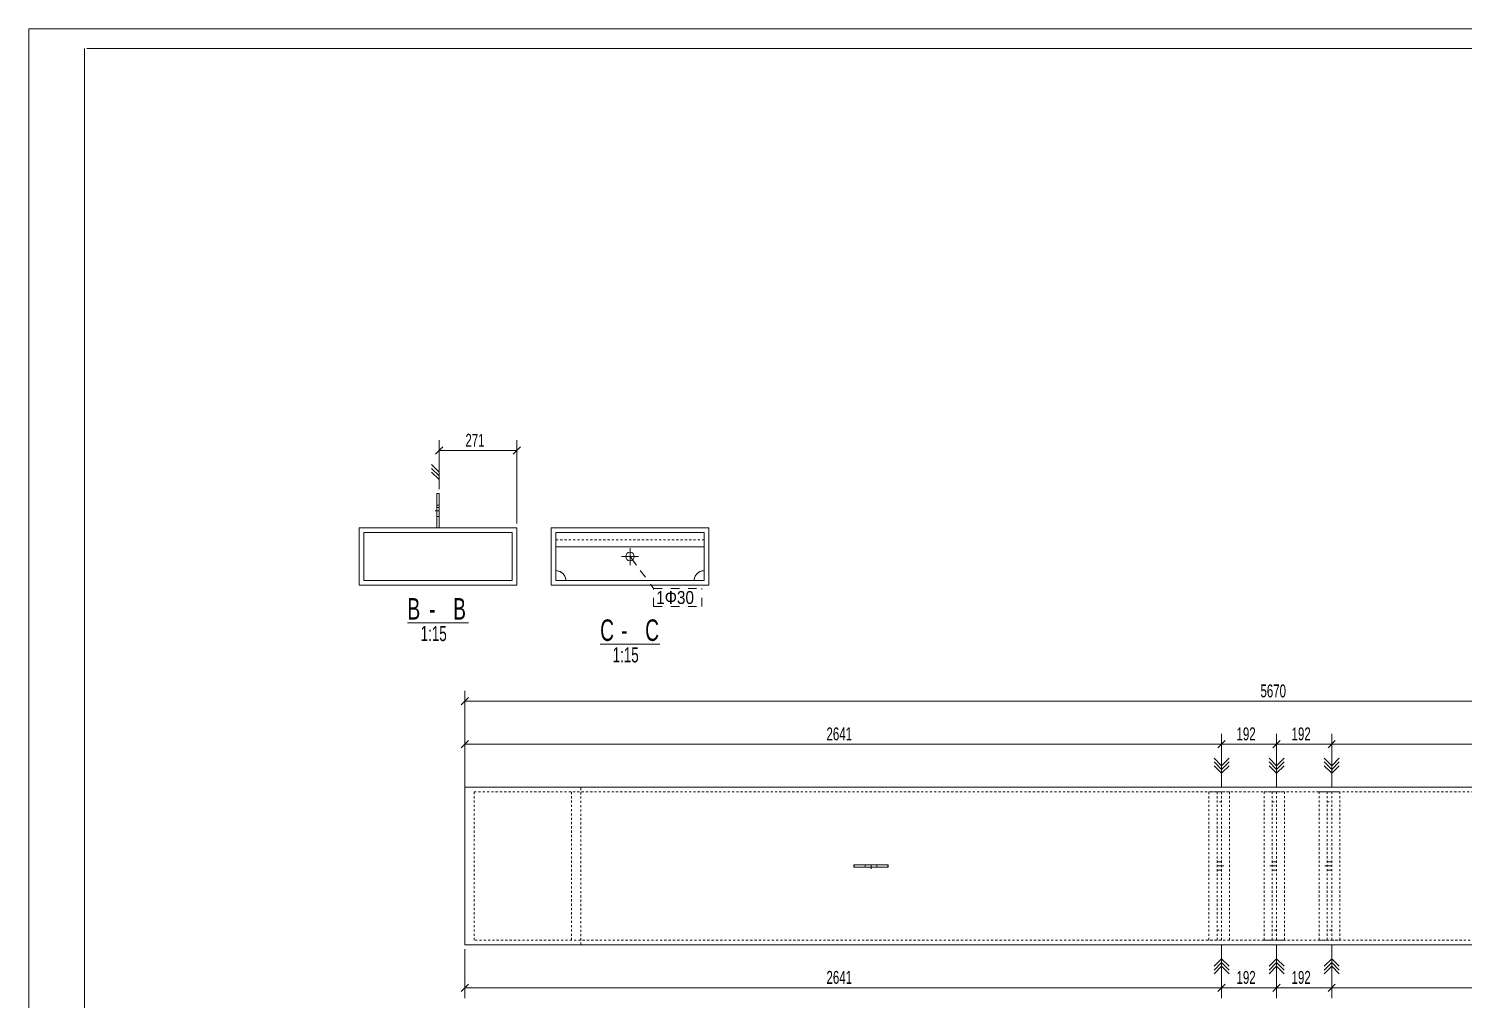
# Model space of a CAD drawing. Header units: millimetres. Extents: x 2 to 599, y 5 to 425.
# Drawn here: x 5 to 338.8, y 199.1 to 425 of the extents above; entities that cross this region are included whole.
import ezdxf

# ---------------------------------------------------------------- set-up
doc = ezdxf.new("R2010")
doc.units = ezdxf.units.MM
for name, pattern in [('XKITLINE00', [0]), ('XKITLINE02', [4, 2, -2]), ('XKITLINE04', [3, 0.5, -0.5, 0.5, -0.5, 0.5, -0.5])]:
    doc.linetypes.add(name, pattern=pattern)
for name, color, linetype, lineweight in [('Bolt', 7, 'Continuous', 0), ('BoltMark', 3, 'Continuous', 0), ('DrawingSheet', 5, 'Continuous', 0), ('OtherObjectType', 1, 'Continuous', 0), ('Part', 2, 'Continuous', 0), ('Z-DIMENSIONS', 1, 'Continuous', 0)]:
    doc.layers.add(name, color=color, linetype=linetype, lineweight=lineweight)
doc.styles.add('$TD_AUDIT_GENERATED_(24B)', font='ARIAL.TTF')
doc.styles.add('romsim', font='ARIAL.TTF')

# ---------------------------------------------------------------- blocks, each defined once
blk = doc.blocks.new('*A19')
at = {"layer": 'Bolt', "color": 2, "linetype": 'XKITLINE00', "lineweight": 0}
for p, q in [((199.63, 229.88), (199.63, 230.41)), ((200.96, 229.45), (200.96, 230.41)), ((202.3, 229.88), (202.3, 230.41))]:
    blk.add_line(p, q, dxfattribs=at)
blk = doc.blocks.new('*A20')
at = {"layer": 'Bolt', "color": 2, "linetype": 'XKITLINE02', "lineweight": 0}
for p, q in [((294.25, 231.14), (295.32, 231.14)), ((293.75, 230.14), (295.32, 230.14)), ((294.25, 229.14), (295.32, 229.14))]:
    blk.add_line(p, q, dxfattribs=at)
blk = doc.blocks.new('*A21')
at = {"layer": 'Bolt', "color": 2, "linetype": 'XKITLINE02', "lineweight": 0}
for p, q in [((307.06, 231.14), (308.13, 231.14)), ((306.56, 230.14), (308.13, 230.14)), ((307.06, 229.14), (308.13, 229.14))]:
    blk.add_line(p, q, dxfattribs=at)
blk = doc.blocks.new('*A22')
at = {"layer": 'Bolt', "color": 2, "linetype": 'XKITLINE02', "lineweight": 0}
for p, q in [((282.51, 231.14), (281.45, 231.14)), ((283.01, 230.14), (281.45, 230.14)), ((282.51, 229.14), (281.45, 229.14))]:
    blk.add_line(p, q, dxfattribs=at)
blk = doc.blocks.new('*A23')
at = {"layer": 'Part', "color": 4, "linetype": 'XKITLINE00', "lineweight": 0}
for p, q in [((106.47, 211.81), (106.47, 248.48)), ((484.44, 248.48), (106.47, 248.48)), ((484.44, 211.81), (106.47, 211.81))]:
    blk.add_line(p, q, dxfattribs=at)
at = {"layer": 'Part', "color": 7, "linetype": 'XKITLINE04', "lineweight": 0}
for p, q in [((108.63, 212.88), (108.63, 247.41)), ((108.63, 247.41), (461.37, 247.41)), ((131.28, 212.88), (131.28, 247.41)), ((133.44, 211.81), (133.44, 248.48)), ((461.37, 212.88), (108.63, 212.88))]:
    blk.add_line(p, q, dxfattribs=at)
blk = doc.blocks.new('*A25')
at = {"layer": 'Part', "color": 4, "linetype": 'XKITLINE00', "lineweight": 0}
for p, q in [((196.96, 230.41), (196.96, 229.88)), ((196.96, 230.41), (204.89, 230.41)), ((197.04, 229.88), (197.04, 230.41)), ((204.89, 229.88), (204.89, 230.41)), ((204.89, 230.41), (204.96, 230.41)), ((204.96, 230.41), (204.96, 229.88)), ((204.96, 229.88), (196.96, 229.88))]:
    blk.add_line(p, q, dxfattribs=at)
blk = doc.blocks.new('*A26')
at = {"layer": 'Part', "color": 7, "linetype": 'XKITLINE04', "lineweight": 0}
for p, q in [((292.39, 247.41), (292.39, 212.88)), ((292.39, 247.41), (294.25, 247.41)), ((294.25, 247.41), (294.25, 212.88)), ((292.39, 212.88), (294.25, 212.88))]:
    blk.add_line(p, q, dxfattribs=at)
blk = doc.blocks.new('*A27')
at = {"layer": 'Part', "color": 7, "linetype": 'XKITLINE04', "lineweight": 0}
for p, q in [((295.32, 247.41), (295.32, 212.88)), ((295.32, 247.41), (297.19, 247.41)), ((297.19, 247.41), (297.19, 212.88)), ((295.32, 212.88), (297.19, 212.88))]:
    blk.add_line(p, q, dxfattribs=at)
blk = doc.blocks.new('*A28')
at = {"layer": 'Part', "color": 7, "linetype": 'XKITLINE04', "lineweight": 0}
for p, q in [((294.25, 247.41), (294.25, 212.88)), ((294.25, 247.41), (295.32, 247.41)), ((295.32, 247.41), (295.32, 212.88)), ((294.25, 245.08), (295.32, 245.08)), ((295.32, 215.21), (294.25, 215.21)), ((294.25, 212.88), (295.32, 212.88))]:
    blk.add_line(p, q, dxfattribs=at)
blk = doc.blocks.new('*A29')
at = {"layer": 'Part', "color": 7, "linetype": 'XKITLINE04', "lineweight": 0}
for p, q in [((305.19, 247.41), (305.19, 212.88)), ((305.19, 247.41), (307.06, 247.41)), ((307.06, 247.41), (307.06, 212.88)), ((305.19, 212.88), (307.06, 212.88))]:
    blk.add_line(p, q, dxfattribs=at)
blk = doc.blocks.new('*A30')
at = {"layer": 'Part', "color": 7, "linetype": 'XKITLINE04', "lineweight": 0}
for p, q in [((308.13, 247.41), (308.13, 212.88)), ((308.13, 247.41), (309.99, 247.41)), ((309.99, 247.41), (309.99, 212.88)), ((308.13, 212.88), (309.99, 212.88))]:
    blk.add_line(p, q, dxfattribs=at)
blk = doc.blocks.new('*A31')
at = {"layer": 'Part', "color": 7, "linetype": 'XKITLINE04', "lineweight": 0}
for p, q in [((307.06, 247.41), (307.06, 212.88)), ((307.06, 247.41), (308.13, 247.41)), ((308.13, 247.41), (308.13, 212.88)), ((307.06, 245.08), (308.13, 245.08)), ((308.13, 215.21), (307.06, 215.21)), ((307.06, 212.88), (308.13, 212.88))]:
    blk.add_line(p, q, dxfattribs=at)
blk = doc.blocks.new('*A32')
at = {"layer": 'Part', "color": 7, "linetype": 'XKITLINE04', "lineweight": 0}
for p, q in [((284.38, 247.41), (282.51, 247.41)), ((282.51, 212.88), (282.51, 247.41)), ((284.38, 212.88), (284.38, 247.41)), ((284.38, 212.88), (282.51, 212.88))]:
    blk.add_line(p, q, dxfattribs=at)
blk = doc.blocks.new('*A33')
at = {"layer": 'Part', "color": 7, "linetype": 'XKITLINE04', "lineweight": 0}
for p, q in [((281.45, 247.41), (279.58, 247.41)), ((279.58, 212.88), (279.58, 247.41)), ((281.45, 212.88), (281.45, 247.41)), ((281.45, 212.88), (279.58, 212.88))]:
    blk.add_line(p, q, dxfattribs=at)
blk = doc.blocks.new('*A34')
at = {"layer": 'Part', "color": 7, "linetype": 'XKITLINE04', "lineweight": 0}
for p, q in [((282.51, 247.41), (281.45, 247.41)), ((281.45, 212.88), (281.45, 247.41)), ((282.51, 212.88), (282.51, 247.41)), ((282.51, 245.08), (281.45, 245.08)), ((281.45, 215.21), (282.51, 215.21)), ((282.51, 212.88), (281.45, 212.88))]:
    blk.add_line(p, q, dxfattribs=at)
blk = doc.blocks.new('*A35')
at = {"layer": 'Bolt', "color": 2, "linetype": 'XKITLINE00', "lineweight": 0}
for p, q in [((99.96, 314.14), (100.49, 314.14)), ((99.53, 312.81), (100.49, 312.81)), ((99.96, 311.48), (100.49, 311.48))]:
    blk.add_line(p, q, dxfattribs=at)
blk = doc.blocks.new('*A36')
at = {"layer": 'Part', "color": 4, "linetype": 'XKITLINE00', "lineweight": 0}
for p, q in [((81.89, 295.48), (81.89, 308.81)), ((81.89, 308.81), (118.56, 308.81)), ((117.49, 307.74), (82.96, 307.74)), ((82.96, 307.74), (82.96, 296.54)), ((117.49, 296.54), (117.49, 307.74)), ((118.56, 308.81), (118.56, 295.48)), ((118.56, 295.48), (81.89, 295.48)), ((82.96, 296.54), (117.49, 296.54))]:
    blk.add_line(p, q, dxfattribs=at)
blk = doc.blocks.new('*A37')
at = {"layer": 'Part', "color": 4, "linetype": 'XKITLINE00', "lineweight": 0}
for p, q in [((99.96, 316.81), (99.96, 308.81)), ((99.96, 316.81), (100.49, 316.81)), ((100.49, 308.81), (100.49, 316.81)), ((99.96, 313.59), (100.49, 313.59)), ((100.49, 312.81), (99.96, 312.81))]:
    blk.add_line(p, q, dxfattribs=at)
at = {"layer": 'Part', "color": 7, "linetype": 'XKITLINE04', "lineweight": 0}
blk.add_line((99.96, 308.81), (100.49, 308.81), dxfattribs=at)
blk = doc.blocks.new('*A38')
at = {"layer": 'Bolt', "color": 2, "linetype": 'XKITLINE00', "lineweight": 0}
for p, q in [((144.89, 304.14), (144.89, 300.14)), ((146.89, 302.14), (142.89, 302.14))]:
    blk.add_line(p, q, dxfattribs=at)
blk.add_circle((144.89, 302.14), 1, dxfattribs=at)
blk = doc.blocks.new('*A39')
at = {"layer": 'Bolt', "color": 2, "linetype": 'XKITLINE00', "lineweight": 0}
for p, q in [((144.89, 304.14), (144.89, 302.81)), ((142.89, 302.14), (144.22, 302.14)), ((144.89, 300.14), (144.89, 301.47)), ((146.89, 302.14), (145.56, 302.14))]:
    blk.add_line(p, q, dxfattribs=at)
blk = doc.blocks.new('*A40')
at = {"layer": 'Part', "color": 4, "linetype": 'XKITLINE00', "lineweight": 0}
for p, q in [((126.56, 295.48), (126.56, 308.81)), ((126.56, 308.81), (163.22, 308.81)), ((163.22, 308.81), (163.22, 295.48)), ((127.62, 296.54), (127.62, 298.87)), ((162.16, 296.54), (162.16, 298.87)), ((163.22, 295.48), (126.56, 295.48)), ((127.62, 296.54), (129.96, 296.54)), ((162.16, 296.54), (159.82, 296.54))]:
    blk.add_line(p, q, dxfattribs=at)
at = {"layer": 'Part', "color": 7, "linetype": 'XKITLINE04', "lineweight": 0}
for p, q in [((162.16, 307.74), (127.62, 307.74)), ((127.62, 298.87), (127.62, 307.74)), ((162.16, 298.87), (162.16, 307.74)), ((159.82, 296.54), (129.96, 296.54))]:
    blk.add_line(p, q, dxfattribs=at)
blk = doc.blocks.new('*A41')
at = {"layer": 'Part', "color": 7, "linetype": 'XKITLINE04', "lineweight": 0}
for p, q in [((127.62, 307.74), (162.16, 307.74)), ((127.62, 304.41), (127.62, 307.74)), ((162.16, 307.74), (162.16, 304.41)), ((162.16, 304.41), (127.62, 304.41))]:
    blk.add_line(p, q, dxfattribs=at)
blk = doc.blocks.new('*A42')
at = {"layer": 'Part', "color": 4, "linetype": 'XKITLINE00', "lineweight": 0}
for p, q in [((127.62, 304.41), (127.62, 307.74)), ((127.62, 307.74), (162.16, 307.74)), ((162.16, 307.74), (162.16, 304.41)), ((162.16, 304.41), (127.62, 304.41))]:
    blk.add_line(p, q, dxfattribs=at)
blk = doc.blocks.new('*A43')
at = {"layer": 'Part', "color": 7, "linetype": 'XKITLINE04', "lineweight": 0}
for p, q in [((162.16, 306.08), (127.62, 306.08)), ((127.62, 306.08), (127.62, 304.41)), ((162.16, 306.08), (162.16, 304.41)), ((127.87, 298.86), (127.62, 298.88)), ((162.16, 298.88), (161.91, 298.86)), ((129.96, 296.54), (129.94, 296.79)), ((159.84, 296.79), (159.82, 296.54))]:
    blk.add_line(p, q, dxfattribs=at)
at = {"layer": 'Part', "color": 4, "linetype": 'XKITLINE00', "lineweight": 0}
for p, q in [((127.62, 304.41), (127.62, 298.88)), ((162.16, 304.41), (162.16, 298.88)), ((127.62, 298.88), (127.87, 298.86)), ((161.91, 298.86), (162.16, 298.88)), ((129.94, 296.79), (129.96, 296.54)), ((129.96, 296.54), (159.82, 296.54)), ((159.82, 296.54), (159.84, 296.79))]:
    blk.add_line(p, q, dxfattribs=at)
for centre, start, end in [((127.62, 296.54), 6, 84), ((162.16, 296.54), 96, 174)]:
    blk.add_arc(centre, 2.33, start, end, dxfattribs=at)
at = {"layer": 'Part', "color": 7, "linetype": 'XKITLINE04', "lineweight": 0}
for centre, start, end in [((127.62, 296.54), 6, 84), ((162.16, 296.54), 96, 174)]:
    blk.add_arc(centre, 2.33, start, end, dxfattribs=at)
blk = doc.blocks.new('*A44')
at = {"layer": 'Part', "color": 7, "linetype": 'XKITLINE04', "lineweight": 0}
for p, q in [((162.16, 307.74), (127.62, 307.74)), ((127.62, 307.74), (127.62, 304.41)), ((162.16, 304.41), (162.16, 307.74)), ((127.62, 304.41), (162.16, 304.41))]:
    blk.add_line(p, q, dxfattribs=at)
blk = doc.blocks.new('*A45')
at = {"layer": 'Part', "color": 7, "linetype": 'XKITLINE04', "lineweight": 0}
for p, q in [((162.16, 307.74), (127.62, 307.74)), ((127.62, 307.74), (127.62, 304.41)), ((162.16, 304.41), (162.16, 307.74)), ((127.62, 304.41), (162.16, 304.41))]:
    blk.add_line(p, q, dxfattribs=at)
blk = doc.blocks.new('*A46')
at = {"layer": 'Part', "color": 7, "linetype": 'XKITLINE04', "lineweight": 0}
for p, q in [((162.16, 306.08), (127.62, 306.08)), ((127.62, 306.08), (127.62, 298.88)), ((162.16, 298.88), (162.16, 306.08)), ((127.87, 298.86), (127.62, 298.88)), ((127.62, 298.88), (127.87, 298.86)), ((162.16, 298.88), (161.91, 298.86)), ((161.91, 298.86), (162.16, 298.88)), ((129.96, 296.54), (129.94, 296.79)), ((129.94, 296.79), (129.96, 296.54)), ((159.82, 296.54), (129.96, 296.54)), ((159.84, 296.79), (159.82, 296.54)), ((159.82, 296.54), (159.84, 296.79))]:
    blk.add_line(p, q, dxfattribs=at)
for centre, start, end in [((127.62, 296.54), 6, 84), ((127.62, 296.54), 6, 84), ((162.16, 296.54), 96, 174), ((162.16, 296.54), 96, 174)]:
    blk.add_arc(centre, 2.33, start, end, dxfattribs=at)
blk = doc.blocks.new('*A47')
at = {"layer": 'DrawingSheet', "color": 5, "linetype": 'XKITLINE00', "lineweight": 0}
for p, q in [((599, 425), (5, 425)), ((5, 425), (5, 5))]:
    blk.add_line(p, q, dxfattribs=at)
blk = doc.blocks.new('*A49')
at = {"layer": 'OtherObjectType', "color": 7, "linetype": 'XKITLINE00', "lineweight": 0}
for p, q in [((5, 425), (599, 425)), ((5, 5), (5, 425)), ((18, 9.65), (18, 420.35)), ((18.5, 420.35), (594.53, 420.35))]:
    blk.add_line(p, q, dxfattribs=at)
blk = doc.blocks.new('*A51')
at = {"layer": 'OtherObjectType', "color": 7, "linetype": 'XKITLINE00', "lineweight": 0}
for p, q in [((5, 425), (599, 425)), ((5, 5), (5, 425)), ((18, 9.65), (18, 420.35)), ((18.5, 420.35), (594.53, 420.35))]:
    blk.add_line(p, q, dxfattribs=at)
blk = doc.blocks.new('*A87')
at = {"layer": 'Z-DIMENSIONS', "color": 3, "linetype": 'XKITLINE00', "lineweight": 0}
for p, q in [((106.47, 212.81), (106.47, 270.88)), ((107.32, 269.32), (105.62, 267.63)), ((106.47, 268.48), (484.44, 268.48))]:
    blk.add_line(p, q, dxfattribs=at)
at = {"layer": 'Z-DIMENSIONS', "color": 7}
blk.add_point((106.47, 268.48), dxfattribs=at)
at = {"layer": 'Z-DIMENSIONS', "color": 7, "style": 'romsim', "width": 0.6375}
blk.add_text('5670', height=3, dxfattribs=at).set_placement((291.56, 269.38))
blk = doc.blocks.new('*A88')
at = {"layer": 'Z-DIMENSIONS', "color": 3, "linetype": 'XKITLINE00', "lineweight": 0}
for p, q in [((106.47, 210.81), (106.47, 199.41)), ((282.51, 211.88), (282.51, 199.41)), ((107.32, 202.66), (105.62, 200.96)), ((106.47, 201.81), (282.51, 201.81)), ((283.36, 202.66), (281.67, 200.96))]:
    blk.add_line(p, q, dxfattribs=at)
at = {"layer": 'Z-DIMENSIONS', "color": 7, "linetype": 'XKITLINE00', "lineweight": 0}
for p, q in [((282.51, 208.56), (280.76, 206.81)), ((282.51, 207.68), (280.76, 205.93)), ((282.51, 208.56), (284.26, 206.81)), ((282.51, 208.56), (282.51, 205.06)), ((282.51, 207.68), (284.26, 205.93)), ((282.51, 206.81), (280.76, 205.06)), ((282.51, 206.81), (284.26, 205.06))]:
    blk.add_line(p, q, dxfattribs=at)
at = {"layer": 'Z-DIMENSIONS', "color": 7}
for p in [(106.47, 201.81), (282.51, 201.81)]:
    blk.add_point(p, dxfattribs=at)
at = {"layer": 'Z-DIMENSIONS', "color": 7, "style": 'romsim', "width": 0.6375}
blk.add_text('2641', height=3, dxfattribs=at).set_placement((190.6, 202.71))
blk = doc.blocks.new('*A89')
at = {"layer": 'Z-DIMENSIONS', "color": 3, "linetype": 'XKITLINE00', "lineweight": 0}
for p, q in [((282.51, 211.88), (282.51, 199.41)), ((295.32, 211.88), (295.32, 199.41)), ((283.36, 202.66), (281.67, 200.96)), ((282.51, 201.81), (295.32, 201.81)), ((296.17, 202.66), (294.47, 200.96))]:
    blk.add_line(p, q, dxfattribs=at)
at = {"layer": 'Z-DIMENSIONS', "color": 7, "linetype": 'XKITLINE00', "lineweight": 0}
for p, q in [((282.51, 208.56), (280.76, 206.81)), ((282.51, 207.68), (280.76, 205.93)), ((282.51, 208.56), (284.26, 206.81)), ((282.51, 208.56), (282.51, 205.06)), ((282.51, 207.68), (284.26, 205.93)), ((295.32, 208.56), (293.57, 206.81)), ((295.32, 207.68), (293.57, 205.93)), ((295.32, 208.56), (297.07, 206.81)), ((295.32, 208.56), (295.32, 205.06)), ((295.32, 207.68), (297.07, 205.93)), ((282.51, 206.81), (280.76, 205.06)), ((282.51, 206.81), (284.26, 205.06)), ((295.32, 206.81), (293.57, 205.06)), ((295.32, 206.81), (297.07, 205.06))]:
    blk.add_line(p, q, dxfattribs=at)
at = {"layer": 'Z-DIMENSIONS', "color": 7}
for p in [(282.51, 201.81), (295.32, 201.81)]:
    blk.add_point(p, dxfattribs=at)
at = {"layer": 'Z-DIMENSIONS', "color": 7, "style": 'romsim', "width": 0.6375}
blk.add_text('192', height=3, dxfattribs=at).set_placement((285.99, 202.71))
blk = doc.blocks.new('*A90')
at = {"layer": 'Z-DIMENSIONS', "color": 3, "linetype": 'XKITLINE00', "lineweight": 0}
for p, q in [((295.32, 211.87), (295.32, 199.41)), ((308.13, 211.87), (308.13, 199.41)), ((296.17, 202.66), (294.47, 200.96)), ((295.32, 201.81), (308.13, 201.81)), ((308.97, 202.66), (307.28, 200.96))]:
    blk.add_line(p, q, dxfattribs=at)
at = {"layer": 'Z-DIMENSIONS', "color": 7, "linetype": 'XKITLINE00', "lineweight": 0}
for p, q in [((295.32, 208.56), (293.57, 206.81)), ((295.32, 207.68), (293.57, 205.93)), ((295.32, 208.56), (297.07, 206.81)), ((295.32, 208.56), (295.32, 205.06)), ((295.32, 207.68), (297.07, 205.93)), ((308.13, 208.56), (306.38, 206.81)), ((308.13, 207.68), (306.38, 205.93)), ((308.13, 208.56), (309.88, 206.81)), ((308.13, 208.56), (308.13, 205.06)), ((308.13, 207.68), (309.88, 205.93)), ((295.32, 206.81), (293.57, 205.06)), ((295.32, 206.81), (297.07, 205.06)), ((308.13, 206.81), (306.38, 205.06)), ((308.13, 206.81), (309.88, 205.06))]:
    blk.add_line(p, q, dxfattribs=at)
at = {"layer": 'Z-DIMENSIONS', "color": 7}
for p in [(295.32, 201.81), (308.13, 201.81)]:
    blk.add_point(p, dxfattribs=at)
at = {"layer": 'Z-DIMENSIONS', "color": 7, "style": 'romsim', "width": 0.6375}
blk.add_text('192', height=3, dxfattribs=at).set_placement((298.8, 202.71))
blk = doc.blocks.new('*A91')
at = {"layer": 'Z-DIMENSIONS', "color": 3, "linetype": 'XKITLINE00', "lineweight": 0}
for p, q in [((308.13, 211.87), (308.13, 199.41)), ((484.44, 210.81), (484.44, 199.41)), ((308.97, 202.66), (307.28, 200.96)), ((308.13, 201.81), (484.44, 201.81)), ((485.29, 202.66), (483.59, 200.96))]:
    blk.add_line(p, q, dxfattribs=at)
at = {"layer": 'Z-DIMENSIONS', "color": 7, "linetype": 'XKITLINE00', "lineweight": 0}
for p, q in [((308.13, 208.56), (306.38, 206.81)), ((308.13, 207.68), (306.38, 205.93)), ((308.13, 208.56), (309.88, 206.81)), ((308.13, 208.56), (308.13, 205.06)), ((308.13, 207.68), (309.88, 205.93)), ((308.13, 206.81), (306.38, 205.06)), ((308.13, 206.81), (309.88, 205.06))]:
    blk.add_line(p, q, dxfattribs=at)
at = {"layer": 'Z-DIMENSIONS', "color": 7}
for p in [(308.13, 201.81), (484.44, 201.81)]:
    blk.add_point(p, dxfattribs=at)
at = {"layer": 'Z-DIMENSIONS', "color": 7, "style": 'romsim', "width": 0.6375}
blk.add_text('2645', height=3, dxfattribs=at).set_placement((392.39, 202.71))
blk = doc.blocks.new('*A92')
at = {"layer": 'Z-DIMENSIONS', "color": 3, "linetype": 'XKITLINE00', "lineweight": 0}
for p, q in [((106.47, 212.81), (106.47, 260.88)), ((282.51, 248.41), (282.51, 260.88)), ((107.32, 259.32), (105.62, 257.63)), ((106.47, 258.48), (282.51, 258.48)), ((283.36, 259.32), (281.67, 257.63))]:
    blk.add_line(p, q, dxfattribs=at)
at = {"layer": 'Z-DIMENSIONS', "color": 7, "linetype": 'XKITLINE00', "lineweight": 0}
for p, q in [((282.51, 253.47), (280.76, 255.22)), ((282.51, 252.6), (280.76, 254.35)), ((282.51, 251.73), (282.51, 255.22)), ((282.51, 253.47), (284.26, 255.22)), ((282.51, 252.6), (284.26, 254.35)), ((282.51, 251.73), (280.76, 253.47)), ((282.51, 251.73), (284.26, 253.47))]:
    blk.add_line(p, q, dxfattribs=at)
at = {"layer": 'Z-DIMENSIONS', "color": 7}
for p in [(106.47, 258.48), (282.51, 258.48)]:
    blk.add_point(p, dxfattribs=at)
at = {"layer": 'Z-DIMENSIONS', "color": 7, "style": 'romsim', "width": 0.6375}
blk.add_text('2641', height=3, dxfattribs=at).set_placement((190.6, 259.38))
blk = doc.blocks.new('*A93')
at = {"layer": 'Z-DIMENSIONS', "color": 3, "linetype": 'XKITLINE00', "lineweight": 0}
for p, q in [((282.51, 248.41), (282.51, 260.88)), ((295.32, 248.41), (295.32, 260.88)), ((283.36, 259.32), (281.67, 257.63)), ((282.51, 258.48), (295.32, 258.48)), ((296.17, 259.32), (294.47, 257.63))]:
    blk.add_line(p, q, dxfattribs=at)
at = {"layer": 'Z-DIMENSIONS', "color": 7, "linetype": 'XKITLINE00', "lineweight": 0}
for p, q in [((282.51, 253.47), (280.76, 255.22)), ((282.51, 252.6), (280.76, 254.35)), ((282.51, 251.73), (282.51, 255.22)), ((282.51, 253.47), (284.26, 255.22)), ((282.51, 252.6), (284.26, 254.35)), ((295.32, 253.47), (293.57, 255.22)), ((295.32, 252.6), (293.57, 254.35)), ((295.32, 251.73), (295.32, 255.22)), ((295.32, 253.47), (297.07, 255.22)), ((295.32, 252.6), (297.07, 254.35)), ((282.51, 251.73), (280.76, 253.47)), ((282.51, 251.73), (284.26, 253.47)), ((295.32, 251.73), (293.57, 253.47)), ((295.32, 251.73), (297.07, 253.47))]:
    blk.add_line(p, q, dxfattribs=at)
at = {"layer": 'Z-DIMENSIONS', "color": 7}
for p in [(282.51, 258.48), (295.32, 258.48)]:
    blk.add_point(p, dxfattribs=at)
at = {"layer": 'Z-DIMENSIONS', "color": 7, "style": 'romsim', "width": 0.6375}
blk.add_text('192', height=3, dxfattribs=at).set_placement((285.99, 259.38))
blk = doc.blocks.new('*A94')
at = {"layer": 'Z-DIMENSIONS', "color": 3, "linetype": 'XKITLINE00', "lineweight": 0}
for p, q in [((295.32, 248.41), (295.32, 260.88)), ((308.13, 248.41), (308.13, 260.88)), ((296.17, 259.32), (294.47, 257.63)), ((295.32, 258.48), (308.13, 258.48)), ((308.97, 259.32), (307.28, 257.63))]:
    blk.add_line(p, q, dxfattribs=at)
at = {"layer": 'Z-DIMENSIONS', "color": 7, "linetype": 'XKITLINE00', "lineweight": 0}
for p, q in [((295.32, 253.47), (293.57, 255.22)), ((295.32, 252.6), (293.57, 254.35)), ((295.32, 251.73), (295.32, 255.22)), ((295.32, 253.47), (297.07, 255.22)), ((295.32, 252.6), (297.07, 254.35)), ((308.13, 253.47), (306.38, 255.22)), ((308.13, 252.6), (306.38, 254.35)), ((308.13, 251.73), (308.13, 255.22)), ((308.13, 253.47), (309.88, 255.22)), ((308.13, 252.6), (309.88, 254.35)), ((295.32, 251.73), (293.57, 253.47)), ((295.32, 251.73), (297.07, 253.47)), ((308.13, 251.73), (306.38, 253.47)), ((308.13, 251.73), (309.88, 253.47))]:
    blk.add_line(p, q, dxfattribs=at)
at = {"layer": 'Z-DIMENSIONS', "color": 7}
for p in [(295.32, 258.48), (308.13, 258.48)]:
    blk.add_point(p, dxfattribs=at)
at = {"layer": 'Z-DIMENSIONS', "color": 7, "style": 'romsim', "width": 0.6375}
blk.add_text('192', height=3, dxfattribs=at).set_placement((298.8, 259.38))
blk = doc.blocks.new('*A95')
at = {"layer": 'Z-DIMENSIONS', "color": 3, "linetype": 'XKITLINE00', "lineweight": 0}
for p, q in [((308.13, 248.41), (308.13, 260.88)), ((484.44, 249.47), (484.44, 260.88)), ((308.97, 259.32), (307.28, 257.63)), ((308.13, 258.48), (484.44, 258.48)), ((485.29, 259.32), (483.59, 257.63))]:
    blk.add_line(p, q, dxfattribs=at)
at = {"layer": 'Z-DIMENSIONS', "color": 7, "linetype": 'XKITLINE00', "lineweight": 0}
for p, q in [((308.13, 253.47), (306.38, 255.22)), ((308.13, 252.6), (306.38, 254.35)), ((308.13, 251.73), (308.13, 255.22)), ((308.13, 253.47), (309.88, 255.22)), ((308.13, 252.6), (309.88, 254.35)), ((308.13, 251.73), (306.38, 253.47)), ((308.13, 251.73), (309.88, 253.47))]:
    blk.add_line(p, q, dxfattribs=at)
at = {"layer": 'Z-DIMENSIONS', "color": 7}
for p in [(308.13, 258.48), (484.44, 258.48)]:
    blk.add_point(p, dxfattribs=at)
at = {"layer": 'Z-DIMENSIONS', "color": 7, "style": 'romsim', "width": 0.6375}
blk.add_text('2645', height=3, dxfattribs=at).set_placement((392.39, 259.38))
blk = doc.blocks.new('*A97')
at = {"layer": 'Z-DIMENSIONS', "color": 3, "linetype": 'XKITLINE00', "lineweight": 0}
for p, q in [((101.34, 327.66), (99.64, 325.96)), ((100.49, 317.81), (100.49, 329.21)), ((119.4, 327.66), (117.71, 325.96)), ((118.56, 309.81), (118.56, 329.21)), ((100.49, 326.81), (118.56, 326.81))]:
    blk.add_line(p, q, dxfattribs=at)
at = {"layer": 'Z-DIMENSIONS', "color": 7, "linetype": 'XKITLINE00', "lineweight": 0}
for p, q in [((100.49, 321.81), (98.74, 323.56)), ((100.49, 320.93), (98.74, 322.68)), ((100.49, 320.06), (98.74, 321.81)), ((100.49, 320.06), (100.49, 323.56))]:
    blk.add_line(p, q, dxfattribs=at)
at = {"layer": 'Z-DIMENSIONS', "color": 7}
for p in [(100.49, 326.81), (118.56, 326.81)]:
    blk.add_point(p, dxfattribs=at)
at = {"layer": 'Z-DIMENSIONS', "color": 7, "style": 'romsim', "width": 0.6375}
blk.add_text('271', height=3, dxfattribs=at).set_placement((106.6, 327.71))
blk = doc.blocks.new('*A98')
at = {"layer": 'OtherObjectType', "color": 6, "linetype": 'XKITLINE00', "lineweight": 0}
blk.add_line((93.12, 286.73), (107.32, 286.73), dxfattribs=at)
at = {"layer": 'OtherObjectType', "color": 6, "style": 'romsim', "width": 0.6375}
for s, height, p in [('B', 5, (93.12, 287.48)), ('B', 5, (103.75, 287.48)), ('-', 5, (98.19, 287.48)), ('1:15', 3.5, (96.19, 282.48))]:
    blk.add_text(s, height=height, dxfattribs=at).set_placement(p)
blk = doc.blocks.new('*A99')
at = {"layer": 'BoltMark', "color": 7, "linetype": 'XKITLINE02', "lineweight": 0}
for p, q in [((144.89, 302.14), (150.39, 294.72)), ((150.39, 294.72), (161.59, 294.72)), ((150.39, 290.52), (150.39, 294.72)), ((161.59, 290.52), (161.59, 294.72)), ((150.39, 290.52), (161.59, 290.52))]:
    blk.add_line(p, q, dxfattribs=at)
at = {"layer": 'BoltMark', "color": 7, "linetype": 'XKITLINE00', "lineweight": 0}
blk.add_line((146.38, 300.13), (144.89, 302.14), dxfattribs=at)
at = {"layer": 'BoltMark', "color": 2, "style": '$TD_AUDIT_GENERATED_(24B)', "width": 0.85}
blk.add_text('1Φ30', height=3, dxfattribs=at).set_placement((150.99, 291.12))
blk = doc.blocks.new('*A100')
at = {"layer": 'OtherObjectType', "color": 6, "linetype": 'XKITLINE00', "lineweight": 0}
blk.add_line((137.95, 281.77), (151.83, 281.77), dxfattribs=at)
at = {"layer": 'OtherObjectType', "color": 6, "style": 'romsim', "width": 0.6375}
for s, height, p in [('C', 5, (137.95, 282.52)), ('C', 5, (148.42, 282.52)), ('-', 5, (142.86, 282.52)), ('1:15', 3.5, (140.85, 277.52))]:
    blk.add_text(s, height=height, dxfattribs=at).set_placement(p)

msp = doc.modelspace()

# ---------------------------------------------------------------- block references
at = {"lineweight": 0}
for name in ['*A47', '*A49', '*A51', '*A35', '*A37', '*A36', '*A40', '*A41', '*A42', '*A44', '*A45', '*A43', '*A46', '*A38', '*A39', '*A98', '*A100', '*A87', '*A23', '*A33', '*A34', '*A32', '*A26', '*A28', '*A27', '*A29', '*A31', '*A30', '*A25', '*A19', '*A22', '*A20', '*A21']:
    msp.add_blockref(name, (0, 0), dxfattribs=at)
at = {"layer": 'BoltMark', "lineweight": 0}
msp.add_blockref('*A99', (0, 0), dxfattribs=at)
at = {"layer": 'Z-DIMENSIONS', "lineweight": 0}
for name in ['*A97', '*A92', '*A93', '*A94', '*A95', '*A88', '*A89', '*A90', '*A91']:
    msp.add_blockref(name, (0, 0), dxfattribs=at)

doc.saveas('drawing.dxf')
